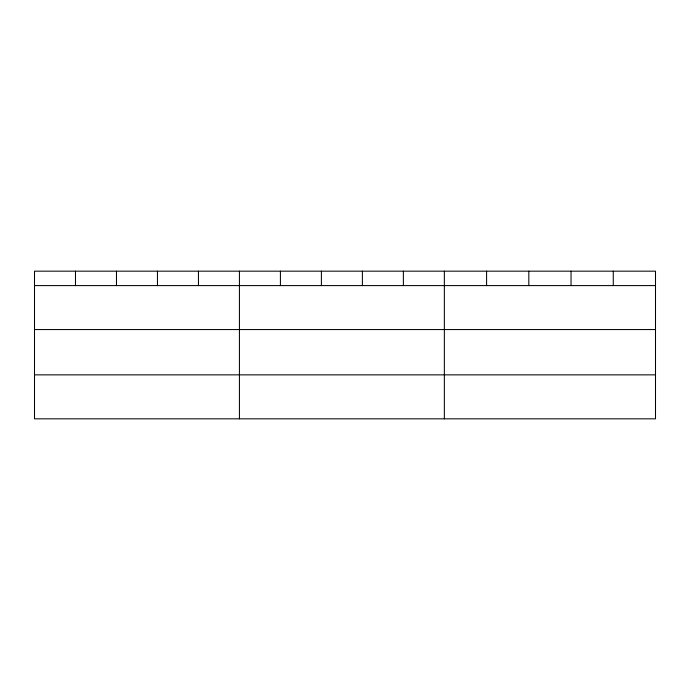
<?xml version="1.0" encoding="UTF-8"?>
<svg xmlns="http://www.w3.org/2000/svg" width="690" height="690" viewBox="0 0 690 690"><rect width="100%" height="100%" fill="white"/><g stroke="black" fill="none" stroke-linecap="round" stroke-linejoin="round"><path stroke-width="1.03" d="M655.5 329.561L655.5 271.17L34.5 271.17L34.5 418.83L655.5 418.83L655.5 329.561L34.5 329.561M34.5 285.591L655.5 285.591M34.5 374.86L655.5 374.86M613.272 271.17L613.272 285.591M571.044 271.17L571.044 285.591M528.816 271.17L528.816 285.591M486.588 271.17L486.588 285.591M444.36 271.17L444.36 418.83M403.374 271.17L403.374 285.591M362.388 271.17L362.388 285.591M321.402 271.17L321.402 285.591M280.416 271.17L280.416 285.591M239.43 271.17L239.43 418.83M198.444 271.17L198.444 285.591M157.458 271.17L157.458 285.591M116.472 271.17L116.472 285.591M75.486 271.17L75.486 285.591"/></g></svg>
